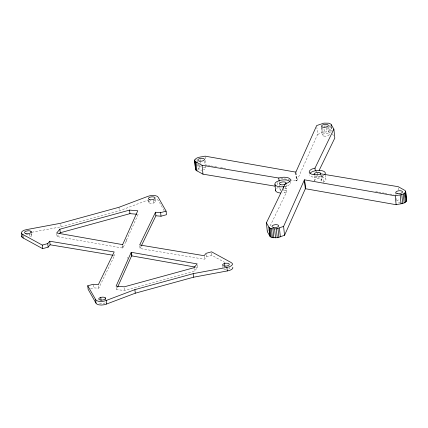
<?xml version="1.0" encoding="UTF-8"?>
<svg xmlns="http://www.w3.org/2000/svg" width="428" height="428" viewBox="0 0 428 428"><rect width="100%" height="100%" fill="white"/><g stroke="black" fill="none" stroke-linecap="round" stroke-linejoin="round"><path stroke-width="0.32" stroke-dasharray="2.14 1.6" d="M56.737 233.592L57.052 236.561L122.911 248.096L138.137 214.332L138.014 213.144M197.303 265.109L197.554 267.479L194.344 271.282L124.671 290.382L116.464 289.708L117.54 287.3M289.943 179.835L296.845 180.894L317.603 134.446L316.87 127.458M90.559 288.665L93.593 287.835L98.708 288.253L114.554 255.511L114.431 254.328M225.128 262.594L211.946 255.388L206.483 256.886L204.488 259.256L140.047 248.524L141.197 246.143M285.637 186.346L286.321 192.52L269.64 226.974M267.334 231.73L268.201 229.948M323.028 182.349L324.461 181.584A7.988 3.403 -6 0 0 318.935 176.641L315.923 177.031L318.25 172.233M57.052 236.561L59.053 234.186M278.494 187.352L277.055 188.117A7.988 3.403 -6 0 0 276.055 188.983M323.809 175.357L320.593 176.737A7.988 3.403 -6 0 1 312.691 177.037L310.118 175.881L309.53 174.859M317.603 134.446C321.754 132.717 326.521 130.786 331.005 132.514L330.202 124.89M31.849 232.254L61.07 226.819L119.332 210.844L148.008 200.01M201.08 165.957L197.966 166.808L197.699 164.266M284.005 186.64L286 186.223A7.988 3.403 -6 0 0 290.714 183.066L290.671 182.178M286.321 192.52L282.587 193.065M375.597 191.669L378.213 192.102M378.866 192.215L384.103 193.087M384.756 193.194L387.377 193.627M389.994 194.066L393.921 194.719M113.238 255.297L114.554 255.511M207.307 165.272L205.996 165.042L205.461 159.96M207.96 165.39L210.587 165.85M211.239 165.968L213.866 166.428M214.519 166.546L216.488 166.893M220.425 167.583L223.047 168.049M223.705 168.161L225.668 168.509M280.763 178.214L289.291 179.717M195.58 267.131L197.554 267.479M332.363 133.734L333.894 136.414M164.175 210.672L158.595 200.876A6.591 2.803 -6 0 0 154.497 199.031M398.356 187.967L398.693 191.145M395.804 192.707L396.007 194.612M396.403 198.421L396.74 201.599A3.397 1.445 -6 0 1 399.57 199.705M331.63 126.747L332.096 131.193M331.219 126.715L331.689 131.166M329.03 125.126L329.769 132.113M328.42 126.586L329.223 134.21M327.8 127.437L328.265 131.888M325.938 125.5L326.136 127.405M326.206 128.042L326.601 131.856M324.226 125.661L324.889 132.017M322.782 127.913L323.247 132.359M321.605 126.324L322.541 135.221M321.246 127.785L321.781 132.867M325.526 175.186L325.917 178.92M322.717 175.94L323.37 182.168M321.096 174.902L321.856 182.109M320.941 175.245L321.401 179.605M316.704 170.558L317.03 173.672M317.1 174.298L317.362 176.785M315.794 175.785L315.923 177.031M314.195 175.635L314.719 180.616M295.978 172.634L296.845 180.894M295.818 172.693L296.684 180.953M295.636 172.73L296.502 180.991M286.343 184.73L286.803 189.085M283.7 188.555L284.16 192.916M279.596 185.115L279.794 186.983M279.859 187.608L280.121 190.096M279.115 181.333L279.243 182.574M277.628 182.553L277.954 185.666M222.721 266.371L222.844 267.559M205.124 156.782L205.392 159.323M204.67 161.163L205.071 164.978M205.14 165.609L205.408 168.151M211.7 253.018L211.946 255.388M200.411 159.601L200.609 161.511M200.679 162.142L200.812 163.416M199.298 165.031L199.432 166.305M198.191 164.079L198.726 169.162A3.397 1.445 -6 0 0 201.69 170.135M197.367 161.089L197.634 163.635M206.237 254.516L206.483 256.886M195.912 159.184L196.045 160.452M204.177 256.286L204.488 259.256M194.034 268.313L194.344 271.282M155.262 199.576L155.45 201.353M153.213 200.7L153.465 203.075M148.762 200.336L149.014 202.706M148.516 199.994L148.767 202.364M139.796 246.154L140.047 248.524M126.629 239.685L127.004 243.243M127.223 257.239L127.346 258.426M118.963 207.286L119.332 210.844M122.825 245.667L123.077 248.037M122.483 245.758L122.734 248.133M124.42 288.007L124.671 290.382M116.213 287.338L116.464 289.708M98.456 285.883L98.708 288.253M93.283 284.871L93.593 287.835M60.819 224.443L61.07 226.819M31.447 233.517L31.635 235.293M31.265 233.768L31.388 234.951M29.339 234.046L29.65 237.016A3.397 1.445 -6 0 0 31.672 235.48A3.397 1.445 -6 0 0 29.521 234.341M400.587 202.487A3.397 1.445 -6 0 1 396.986 201.941M203.295 167.198A3.397 1.445 -6 0 1 205.445 168.338A3.397 1.445 -6 0 1 203.423 169.873M198.726 169.162A3.397 1.445 -6 0 1 200.711 167.444M314.96 180.958A3.397 1.445 -6 0 1 316.704 178.893A3.397 1.445 -6 0 1 321.155 179.262A3.397 1.445 -6 0 1 319.416 181.322M284.69 188.133A3.397 1.445 -6 0 1 286.744 189.657A3.397 1.445 -6 0 1 283.09 191.07M280.822 190.728A3.397 1.445 -6 0 1 282.106 188.379M105.218 302.805A3.397 1.445 -6 0 1 101.265 303.639A3.397 1.445 -6 0 1 99.136 302.307M229.403 267.388A3.397 1.445 -6 0 1 228.418 269.191M225.936 269.715A3.397 1.445 -6 0 1 223.213 269.084M153.336 200.4A3.397 1.445 -6 0 1 154.829 202.487A3.397 1.445 -6 0 1 149.468 202.995A3.397 1.445 -6 0 1 150.752 200.646M25.199 236.652A3.397 1.445 -6 0 1 24.952 236.304M26.183 234.849A3.397 1.445 -6 0 1 28.665 234.325M323.878 136.056A3.397 1.445 -6 0 0 329.239 134.59A3.397 1.445 -6 0 0 324.526 133.504A3.397 1.445 -6 0 0 323.878 136.056"/><path stroke-width="0.64" d="M117.807 286.701L131.53 256.003C130.786 251.359 131.551 251.006 131.872 255.907L194.927 267.019M275.113 186.169L202.984 174.164L196.944 170.858L195.58 169.638L194.612 160.013C196.698 156.546 201.722 157.231 205.06 156.145L295.844 172.142L316.672 125.548L323.959 123.12L328.832 123.216L330.951 124.174L333.872 129.128L334.808 138.025L319.122 170.43M194.644 160.746L196.008 161.966L202.053 165.267L278.767 178.037L279.334 177.845A7.988 3.403 -6 0 1 289.81 178.701A7.988 3.403 -6 0 1 285.717 183.553L285.385 183.623L266.403 222.833L267.334 231.73L270.255 236.684L272.379 237.642L277.253 237.738L284.54 235.309L283.604 226.412L304.426 179.819L395.215 195.815C398.554 194.729 403.577 195.414 405.664 191.953L405.156 190.551L398.222 186.694L320.984 173.838L320.315 174.068A7.988 3.403 -6 0 1 309.84 173.212A7.988 3.403 -6 0 1 313.933 168.359L314.992 168.134L333.872 129.128M284.54 235.309L305.298 188.86L304.527 179.904L305.64 188.764L396.151 204.712C399.49 203.626 404.514 204.311 406.6 200.844L405.632 191.22M166.096 211.148L160.634 212.646L155.524 212.229L139.672 244.966L204.113 255.698L206.109 253.328L211.571 251.83L231.056 262.476A6.591 2.803 -6 0 1 226.92 267.382L193.162 273.663L134.895 289.638L106.219 300.467A6.591 2.803 -6 0 1 95.637 299.6L87.761 285.776L93.224 284.278L98.333 284.695L114.18 251.953L49.739 241.226L47.743 243.591L42.281 245.089L22.796 234.442A6.591 2.803 -6 0 1 26.932 229.542L60.696 223.256L118.963 207.286L147.639 196.452A6.591 2.803 -6 0 1 158.221 197.319L166.096 211.148L166.471 214.706L161.008 216.204L155.899 215.787L141.486 245.549M59.883 229.199L56.678 233.003L122.638 244.623L137.768 210.774L129.561 210.1L59.883 229.199L60.257 232.757L59.455 233.709M21.775 236.047A6.591 2.803 -6 0 0 23.171 238L42.656 248.647L48.118 247.149L50.113 244.784L49.739 241.226M266.403 222.833L269.319 227.787L271.443 228.745L276.317 228.841L283.604 226.412M87.761 285.776L88.131 289.333L96.011 303.158A6.591 2.803 -6 0 0 106.593 304.03L135.269 293.196L193.536 277.221L227.295 270.94A6.591 2.803 -6 0 0 232.795 267.254M295.566 172.093L295.909 171.997M122.702 244.479L122.36 244.575M305.298 188.86L305.64 188.764M131.53 256.003L131.872 255.907M60.257 232.757L129.935 213.658L136.874 214.225M284.005 186.64L281.929 186.838A7.988 3.403 -6 0 1 276.402 181.889L279.618 180.509A7.988 3.403 -6 0 1 287.52 180.209L290.093 181.37M50.113 244.784L112.585 255.184M405.664 191.953L406.6 200.844M405.257 192.702L406.188 201.593M404.428 193.413L405.364 202.31M403.246 194.05L404.176 202.942M401.78 194.553L402.711 203.45M400.132 194.901L401.068 203.798M395.215 195.815L396.151 204.712M331.433 124.842L331.566 126.11M314.992 168.134L315.27 170.804M283.507 186.688L283.636 187.935M278.767 178.037L279.045 180.707M274.947 184.554L275.6 190.781M279.43 227.99L280.361 236.887M277.965 228.499L278.895 237.39M276.317 228.841L277.253 237.738M274.605 229.001L275.541 237.898M272.941 228.969L273.877 237.866M271.443 228.745L272.379 237.642M270.207 228.343L271.143 237.235M269.319 227.787L270.255 236.684M268.843 227.124L269.779 236.015M226.92 267.382L227.295 270.94M224.577 263.466A3.397 1.445 -6 0 0 223.935 266.018A3.397 1.445 -6 0 0 229.296 264.552A3.397 1.445 -6 0 0 224.577 263.466L224.893 266.43M202.053 165.267L202.984 174.164M196.008 161.966L196.944 170.858M195.12 161.41L196.056 170.307M194.612 160.013L195.58 169.638M193.162 273.663L193.536 277.221M160.634 212.646L161.008 216.204M155.524 212.229L155.899 215.787M129.561 210.1L129.935 213.658M134.895 289.638L135.269 293.196M106.219 300.467L106.593 304.03M105.213 297.77L105.4 299.552M100.762 297.406A3.397 1.445 -6 0 0 100.12 299.964A3.397 1.445 -6 0 0 105.481 298.493A3.397 1.445 -6 0 0 100.762 297.406L101.078 300.37M95.637 299.6L96.011 303.158M47.743 243.591L48.118 247.149M42.281 245.089L42.656 248.647M31.014 231.393L31.142 232.581M22.796 234.442L23.171 238M21.432 233.223L21.807 236.78M324.809 174.49A7.988 3.403 -6 0 0 318.282 170.414L314.211 171.029A7.988 3.403 -6 0 0 309.995 173.276M280.57 193.023A7.988 3.403 -6 0 1 275.557 189.893M314.307 174.731A3.397 1.445 -6 0 1 317.774 172.409A3.397 1.445 -6 0 1 320.128 174.506M131.219 252.301L116.09 286.15L124.297 286.824L193.975 267.719L197.18 263.921L131.219 252.301M397.141 193.542A3.397 1.445 -6 0 0 402.502 192.07A3.397 1.445 -6 0 0 397.789 190.984A3.397 1.445 -6 0 0 397.141 193.542M322.942 127.164A3.397 1.445 -6 0 0 328.303 125.693A3.397 1.445 -6 0 0 323.589 124.607A3.397 1.445 -6 0 0 322.942 127.164M273.326 227.482A3.397 1.445 -6 0 0 278.687 226.011A3.397 1.445 -6 0 0 273.974 224.925A3.397 1.445 -6 0 0 273.326 227.482M199.127 161.105A3.397 1.445 -6 0 0 204.488 159.633A3.397 1.445 -6 0 0 199.774 158.547A3.397 1.445 -6 0 0 199.127 161.105M280.805 184.709A3.397 1.445 -6 0 0 286.166 183.238A3.397 1.445 -6 0 0 281.453 182.151A3.397 1.445 -6 0 0 280.805 184.709M25.915 233.586A3.397 1.445 -6 0 0 31.281 232.115A3.397 1.445 -6 0 0 26.563 231.029A3.397 1.445 -6 0 0 25.915 233.586M149.73 199.641A3.397 1.445 -6 0 0 155.091 198.175A3.397 1.445 -6 0 0 150.378 197.089A3.397 1.445 -6 0 0 149.73 199.641"/></g></svg>
